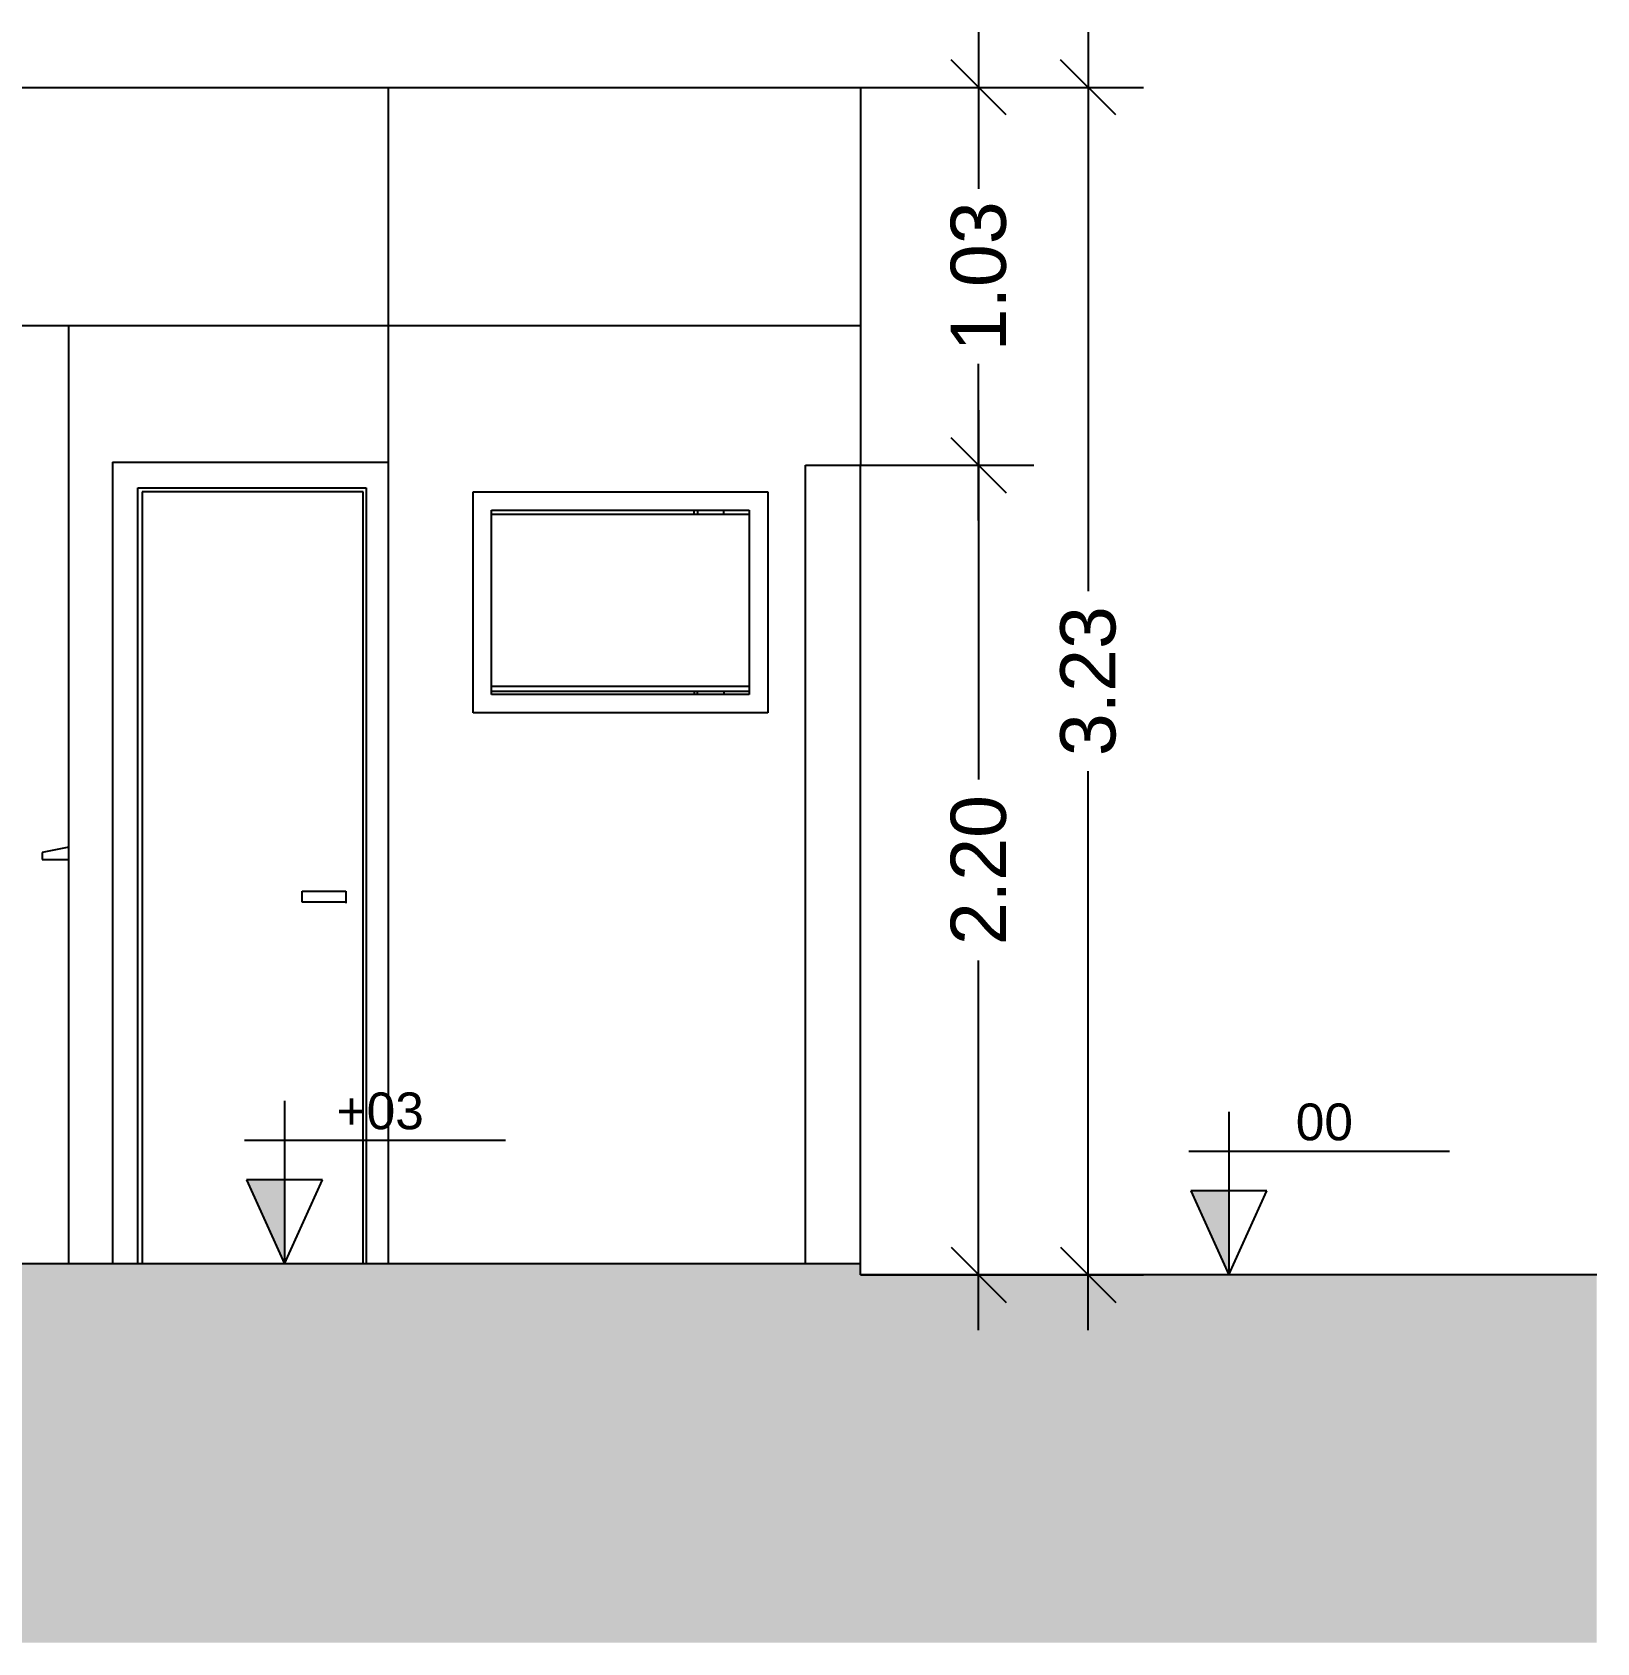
# Model space of a CAD drawing. Extents: x -120 to 1117, y 5 to 675.
# Drawn here: x 123.627 to 127.877, y 83.282 to 87.659 of the extents above; entities that cross this region are included whole.
import ezdxf
from ezdxf.enums import TextEntityAlignment as Align

# ---------------------------------------------------------------- set-up
doc = ezdxf.new("R2010")
doc.units = 0
doc.header["$MEASUREMENT"] = 0
doc.layers.get('0').update_dxf_attribs({"linetype": 'CONTINUOUS'})
doc.layers.get('DEFPOINTS').update_dxf_attribs({"linetype": 'CONTINUOUS'})
for name, color, linetype in [('cota', 1, 'CONTINUOUS'), ('LINVISTA', 4, 'CONTINUOUS'), ('nivel', 4, 'CONTINUOUS'), ('parede', 2, 'CONTINUOUS'), ('texto', 7, 'CONTINUOUS')]:
    doc.layers.add(name, color=color, linetype=linetype)
doc.styles.add('PADRAO_TXT', font='arial.ttf')
doc.styles.get("Standard").update_dxf_attribs({"font": 'arial.ttf'})
doc.dimstyles.new('cotass', dxfattribs={"dimtxt": 0.15, "dimasz": 0.15, "dimexe": 0.15, "dimexo": 0, "dimgap": 0.05, "dimtad": 0, "dimzin": 4, "dimdsep": 46, "dimtxsty": 'Standard', "dimblk": 'OBLIQUE', "dimcen": 0, "dimdle": 0.15, "dimclrd": 256, "dimclrt": 4, "dimadec": 0, "dimazin": 1, "dimtfac": 1, "dimtix": 1, "dimtofl": 0, "dimtmove": 0, "dimatfit": 3, "dimldrblk": 'OPEN30', "dimfxl": 0, "dimtolj": 1, "dimtzin": 0, "dimlwd": -1, "dimarcsym": 0})

# ---------------------------------------------------------------- blocks, each defined once
blk = doc.blocks.new('_Oblique')
at = {"color": 0, "linetype": 'ByBlock', "lineweight": -2}
blk.add_line((-0.5, -0.5), (0.5, 0.5), dxfattribs=at)
blk = doc.blocks.new('*D652')
at = {"layer": 'cota', "transparency": 16777216}
for p, q in [((126.198, 86.6325), (126.198, 85.6282)), ((126.198, 84.1322), (126.198, 85.1365))]:
    blk.add_line(p, q, dxfattribs=at)
at = {"layer": 'cota', "color": 0, "lineweight": -2, "transparency": 16777216}
for p, q in [((125.8773, 86.4825), (126.348, 86.4825)), ((125.8773, 84.2822), (126.348, 84.2822))]:
    blk.add_line(p, q, dxfattribs=at)
at = {"layer": 'DEFPOINTS', "color": 0, "transparency": 16777216}
for p in [(125.8773, 86.4825), (126.198, 86.4825), (125.8773, 84.2822)]:
    blk.add_point(p, dxfattribs=at)
at = {"layer": 'cota', "transparency": 16777216, "xscale": 0.15, "yscale": 0.15, "zscale": 0.15}
for p, rotation in [((126.198, 86.4825), 90), ((126.198, 84.2822), 270)]:
    blk.add_blockref('_Oblique', p, dxfattribs=dict(at, rotation=rotation))
at = {"layer": 'cota', "color": 4, "transparency": 16777216, "insert": (126.198, 85.3823), "char_height": 0.15, "attachment_point": 5, "rotation": 90}
blk.add_mtext('\\A1;2.20', dxfattribs=at)
blk = doc.blocks.new('_Open30')
at = {"color": 0, "linetype": 'ByBlock', "lineweight": -2}
for p, q in [((-1, 0.268), (0, 0)), ((0, 0), (-1, -0.268)), ((0, 0), (-1, 0))]:
    blk.add_line(p, q, dxfattribs=at)
blk = doc.blocks.new('*D653')
at = {"layer": 'cota', "transparency": 16777216}
for p, q in [((126.198, 87.6595), (126.198, 87.2337)), ((126.198, 86.3325), (126.198, 86.7582))]:
    blk.add_line(p, q, dxfattribs=at)
at = {"layer": 'cota', "color": 0, "lineweight": -2, "transparency": 16777216}
for p, q in [((125.8773, 87.5095), (126.348, 87.5095)), ((125.8773, 86.4825), (126.348, 86.4825))]:
    blk.add_line(p, q, dxfattribs=at)
at = {"layer": 'DEFPOINTS', "color": 0, "transparency": 16777216}
for p in [(125.8773, 87.5095), (126.198, 87.5095), (125.8773, 86.4825)]:
    blk.add_point(p, dxfattribs=at)
at = {"layer": 'cota', "transparency": 16777216, "xscale": 0.15, "yscale": 0.15, "zscale": 0.15}
for p, rotation in [((126.198, 87.5095), 90), ((126.198, 86.4825), 270)]:
    blk.add_blockref('_Oblique', p, dxfattribs=dict(at, rotation=rotation))
at = {"layer": 'cota', "color": 4, "transparency": 16777216, "insert": (126.198, 86.996), "char_height": 0.15, "attachment_point": 5, "rotation": 90}
blk.add_mtext('\\A1;1.03', dxfattribs=at)
blk = doc.blocks.new('*D654')
at = {"layer": 'cota', "transparency": 16777216}
for p, q in [((126.4957, 87.6595), (126.4957, 86.1406)), ((126.4957, 84.1322), (126.4957, 85.6511))]:
    blk.add_line(p, q, dxfattribs=at)
at = {"layer": 'cota', "color": 0, "lineweight": -2, "transparency": 16777216}
for p, q in [((125.8773, 87.5095), (126.6457, 87.5095)), ((125.8773, 84.2822), (126.6457, 84.2822))]:
    blk.add_line(p, q, dxfattribs=at)
at = {"layer": 'DEFPOINTS', "color": 0, "transparency": 16777216}
for p in [(125.8773, 87.5095), (125.8773, 84.2822), (126.4957, 84.2822)]:
    blk.add_point(p, dxfattribs=at)
at = {"layer": 'cota', "transparency": 16777216, "xscale": 0.15, "yscale": 0.15, "zscale": 0.15}
for p, rotation in [((126.4957, 87.5095), 90), ((126.4957, 84.2822), 270)]:
    blk.add_blockref('_Oblique', p, dxfattribs=dict(at, rotation=rotation))
at = {"layer": 'cota', "color": 4, "transparency": 16777216, "insert": (126.4957, 85.8958), "char_height": 0.15, "attachment_point": 5, "rotation": 90}
blk.add_mtext('\\A1;3.23', dxfattribs=at)
blk = doc.blocks.new('Nivel-L')
at = {"layer": 'nivel'}
blk.add_hatch(color=256, dxfattribs=at).paths.add_polyline_path([(0, 0), (0.1032, 0.2286), (0, 0.2286)])
for p, q in [((0, 0.4428), (0, 0)), ((0.1086, 0.3357), (-0.6, 0.3357)), ((0, 0), (-0.1032, 0.2286)), ((-0.1032, 0.2286), (0.1032, 0.2286)), ((0.1032, 0.2286), (0, 0))]:
    blk.add_line(p, q, dxfattribs=at)

msp = doc.modelspace()

# ---------------------------------------------------------------- hatches: boundary and pattern name
at = {"layer": 'LINVISTA'}
h = msp.add_hatch(dxfattribs=at)
h.set_pattern_fill('EARTH', color=13, angle=45, style=0)
h.set_pattern_definition([(45, (89.1, 64.4), (3e-17, 0.3535534), [0.25, -0.25]), (45, (89.0337, 64.4663), (3e-17, 0.3535534), [0.25, -0.25]), (45, (88.96742, 64.53258), (3e-17, 0.3535534), [0.25, -0.25]), (135, (88.96742, 64.57678), (-0.3535534, 6e-17), [0.25, -0.25]), (135, (89.0337, 64.64307), (-0.3535534, 6e-17), [0.25, -0.25]), (135, (89.1, 64.70936), (-0.3535534, 6e-17), [0.25, -0.25])])
h.paths.add_polyline_path([(127.8773, 84.2822), (125.8773, 84.2822), (125.8773, 84.3122), (122.7473, 84.3122), (105.1373, 84.3122), (101.8573, 84.3122), (101.8573, 84.2822), (99.8573, 84.2822), (99.8573, 83.2822), (127.8773, 83.2822)])

# ---------------------------------------------------------------- linework, layer by layer
for p, q in [((122.8773, 87.5095), (125.8773, 87.5095)), ((124.595, 84.3122), (124.595, 87.5095)), ((125.8773, 87.5095), (125.8773, 86.4825)), ((125.8773, 86.8617), (122.8759, 86.8617)), ((123.7258, 84.3122), (123.7258, 86.8617)), ((123.8448, 86.4908), (124.595, 86.4908)), ((123.8448, 86.4908), (123.8448, 84.3122)), ((123.914, 84.3122), (123.914, 86.4216)), ((123.914, 86.4216), (124.5341, 86.4216)), ((124.5258, 86.4105), (123.9251, 86.4105)), ((123.9251, 86.4105), (123.9251, 84.3122)), ((124.5258, 84.3122), (124.5258, 86.4105)), ((124.5341, 86.4216), (124.5341, 84.3122)), ((124.8247, 86.4105), (125.6248, 86.4105)), ((124.8247, 85.8098), (124.8247, 86.4105)), ((125.6248, 86.4105), (125.6248, 85.8098)), ((124.8746, 86.3607), (125.5749, 86.3607)), ((124.8746, 85.8596), (124.8746, 86.3607)), ((124.8746, 86.3496), (125.5749, 86.3496)), ((125.4255, 86.3496), (125.4255, 86.3607)), ((125.4338, 86.3607), (125.4338, 86.3496)), ((125.5057, 86.3496), (125.5057, 86.3607)), ((125.5749, 86.3607), (125.5749, 85.8596)), ((124.8746, 85.8818), (125.5749, 85.8818)), ((125.5749, 85.8679), (124.8746, 85.8679)), ((125.5749, 85.8596), (124.8746, 85.8596)), ((125.4255, 85.8679), (125.4255, 85.8596)), ((125.4338, 85.8596), (125.4338, 85.8679)), ((125.5057, 85.8679), (125.5057, 85.8596)), ((125.6248, 85.8098), (124.8247, 85.8098)), ((123.7258, 85.4444), (123.6538, 85.4305)), ((123.6538, 85.4305), (123.6538, 85.4112)), ((123.6538, 85.4112), (123.7258, 85.4112)), ((124.3597, 85.2949), (124.3597, 85.3253)), ((124.3597, 85.3253), (124.4787, 85.3253)), ((124.4787, 85.3253), (124.4787, 85.2921)), ((124.4787, 85.2949), (124.3597, 85.2949)), ((125.049, 84.3149), (125.049, 84.3122))]:
    msp.add_line(p, q, dxfattribs=at)
at = {"layer": 'parede'}
for p, q in [((125.7273, 86.4825), (125.8773, 86.4825)), ((125.7273, 84.3125), (125.7273, 86.4825)), ((125.8773, 84.2822), (125.8773, 86.4825)), ((125.8773, 84.3122), (122.7473, 84.3122)), ((127.8773, 84.2822), (125.8773, 84.2822))]:
    msp.add_line(p, q, dxfattribs=at)

# ---------------------------------------------------------------- block references
at = {"layer": 'LINVISTA', "xscale": -1}
for p in [(124.3123, 84.3122), (126.8773, 84.2822)]:
    msp.add_blockref('Nivel-L', p, dxfattribs=at)

# ---------------------------------------------------------------- texts
at = {"layer": 'texto', "style": 'PADRAO_TXT'}
for s, p in [('+03', (124.5722, 84.6479)), ('00', (127.1372, 84.6179))]:
    msp.add_text(s, height=0.1, dxfattribs=at).set_placement(p, align=Align.BOTTOM_CENTER)

# ---------------------------------------------------------------- dimensions: what is measured, and where the dimension line sits
at = {"layer": 'cota'}
for base, p1, p2, picture, middle in [((126.198, 87.5095), (125.8773, 86.4825), (125.8773, 87.5095), '*D653', (126.198, 86.996)), ((126.4957, 84.2822), (125.8773, 87.5095), (125.8773, 84.2822), '*D654', (126.4957, 85.8958)), ((126.198, 86.4825), (125.8773, 84.2822), (125.8773, 86.4825), '*D652', (126.198, 85.3823))]:
    dim = msp.add_linear_dim(base=base, p1=p1, p2=p2, angle=90, dimstyle='cotass', dxfattribs=at)
    dim.commit()
    dim.dimension.update_dxf_attribs({"geometry": picture, "text_midpoint": middle})

doc.saveas('drawing.dxf')
